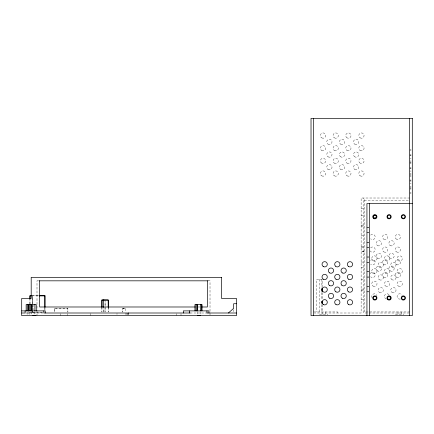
<?xml version="1.0" encoding="UTF-8"?>
<svg xmlns="http://www.w3.org/2000/svg" width="434" height="434" viewBox="0 0 434 434"><rect width="100%" height="100%" fill="white"/><g stroke="black" fill="none" stroke-linecap="round" stroke-linejoin="round"><path stroke-width="0.33" stroke-dasharray="2.17 1.63" d="M27.114 314.438L27.114 312.664L42.988 312.67M29.751 314.438L29.751 312.664L42.608 312.67M29.962 303.887L29.962 299.162L29.962 304.093M32.702 312.67L32.707 295.787L32.702 312.664L32.702 310.69M90.619 315.621L90.625 313.272M103.368 312.008L103.368 307.343M103.954 311.992L103.954 307.326M105.077 300.019L105.077 312.008L105.093 301.332M116.996 314.455L116.996 313.272M122.8 308.455L125.437 308.455L122.8 308.455L122.8 312.068L122.8 308.455L125.437 308.449L125.437 312.068M125.752 314.46L125.752 313.277M126.435 314.46L126.435 313.277M127.07 314.46L127.07 313.277M127.618 314.46L127.618 313.277M128.035 314.46L128.035 313.277M128.301 314.46L128.301 312.686M128.388 314.46L128.388 312.686M409.875 149.432L411.085 149.432M409.875 150.207L411.085 150.207M409.875 154.705L411.085 154.705M409.875 155.481L411.085 155.481M409.875 155.763L411.085 155.763M409.875 158.399L411.085 158.399M409.875 161.036L411.085 161.036M409.875 162.094L411.085 162.094M409.875 162.864L411.085 162.864M409.875 163.672L411.085 163.672M409.875 167.367L411.085 167.367M409.875 168.137L411.085 168.137M409.875 168.425L411.085 168.425M409.875 171.061L411.085 171.061M409.875 173.698L411.085 173.698M409.875 174.756L411.085 174.75M409.875 175.526L411.085 175.526M409.875 176.334L411.085 176.334M409.875 180.029L411.085 180.029M409.875 180.799L411.085 180.799M409.875 181.081L411.085 181.081M409.875 183.718L411.085 183.718M409.875 186.354L411.085 186.354M409.875 187.412L411.085 187.412M409.875 188.182L411.085 188.182M409.875 188.996L411.085 188.996M409.875 192.685L411.085 192.685M409.875 193.461L411.085 193.461M409.875 198.012L361.131 198.012L361.131 313.001L314.325 313.001M364.3 200.649L409.875 200.649M361.131 208.559L364.3 208.559M361.131 215.562L363.773 215.562M361.131 225.094L364.3 225.094M361.131 226.076L363.773 226.076M366.936 227.329L368.916 227.34M366.936 227.427L368.916 227.427M366.936 232.586L368.916 232.586M366.936 232.684L368.916 232.684M361.131 235.646L364.3 235.646M366.936 242.177L368.916 242.177M366.936 242.275L368.916 242.275M361.131 246.273L363.773 246.273M361.131 247.461L364.3 247.461M366.936 247.445L368.916 247.434M366.936 247.532L368.916 247.532M364.3 251.563L361.131 251.563L363.773 251.584M366.936 256.966L368.916 256.966M366.936 257.064L368.916 257.064M361.131 262.071L364.3 262.087M366.936 262.223L368.916 262.223M366.936 262.32L368.916 262.32M361.131 267.377L363.773 267.377M366.936 271.738L368.916 271.738M366.936 271.836L368.916 271.836M366.936 277L368.916 276.99M366.936 277.093L368.916 277.093M361.131 279.746L364.3 279.746M38.349 280.825L36.998 280.825L36.998 315.637M207.984 280.825L210.013 280.825L210.013 314.97M366.936 286.527L368.916 286.527M366.936 286.624L368.916 286.624M361.131 289.115L363.773 289.115M361.131 290.259L364.3 290.259M366.936 291.784L368.916 291.784M366.936 291.881L368.916 291.881M361.131 299.666L363.773 299.666M197.904 306.99L199.933 306.99M313.663 311.948L337.663 311.948L337.663 313.001M409.875 311.948L364.3 311.948L364.3 198.012M25.736 313.001L43.167 313.001M190.119 313.001L206.269 313.001M409.197 313.001L363.773 313.001L363.773 198.012M319.462 314.585L327.903 314.585M395.423 314.585L403.859 314.585M401.222 311.948L401.222 314.585M398.059 311.948L398.059 314.585M325.267 311.948L325.256 314.585M322.12 287.254L322.12 279.241L316.614 279.241L316.614 311.948M322.12 292.592L322.12 299.265M322.12 304.603L322.109 314.585M321.887 279.241L321.887 287.254M321.887 292.592L321.887 299.265M321.887 304.603L321.887 311.948M319.25 279.241L319.25 311.948M233.644 309.686L233.644 311.677M200.519 311.813L200.519 314.455M197.351 311.813L197.351 314.455M181.005 313.663L181.005 315.637M176.209 313.663L176.209 315.637M67.574 313.663L67.574 315.637M60.733 313.663L60.733 315.637M34.888 311.813L34.888 314.455M33.065 304.554L33.076 310.256M32.702 296.84L32.702 310.028M31.72 311.807L31.725 314.455M28.557 311.807L28.557 314.449M372.122 297.767A2.637 2.637 0 0 1 373.397 294.013A2.637 2.637 0 0 1 376.956 295.766M389.352 297.767A2.637 2.637 0 0 1 388.935 298.315M386.385 298.999A2.637 2.637 0 0 1 384.974 294.843A2.637 2.637 0 0 1 389.352 295.131M400.408 298.999A2.637 2.637 0 0 1 397.251 297.355A2.637 2.637 0 0 1 398.613 294.062A2.637 2.637 0 0 1 402.009 295.131M370.251 273.621A2.637 2.637 0 0 1 374.048 272.78A2.637 2.637 0 0 1 374.558 276.637A2.637 2.637 0 0 1 370.669 276.805M370.669 260.416A2.637 2.637 0 0 1 374.401 260.416A2.637 2.637 0 0 1 374.401 264.143A2.637 2.637 0 0 1 370.669 264.143M370.669 247.754A2.637 2.637 0 0 1 374.558 247.928A2.637 2.637 0 0 1 374.048 251.78A2.637 2.637 0 0 1 370.251 250.939M370.669 235.098A2.637 2.637 0 0 1 374.401 235.098A2.637 2.637 0 0 1 374.401 238.825A2.637 2.637 0 0 1 370.669 238.825M44.914 307.267L44.914 310.641L44.914 307.261M54.456 308.449L54.456 312.068L54.456 308.444L67.872 308.444L67.872 312.062L67.872 308.449L54.456 308.449M101.914 307.348L101.909 312.008L101.93 307.326M108.24 307.348L108.24 312.013L108.261 307.326M38.485 295.782L31.259 295.787L38.49 295.787M321.735 175.835A2.637 2.637 0 0 0 325.69 173.551A2.637 2.637 0 0 0 321.735 171.262A2.637 2.637 0 0 0 321.735 175.835M321.187 162.755A2.637 2.637 0 0 0 325.603 161.573A2.637 2.637 0 0 0 322.37 158.339A2.637 2.637 0 0 0 321.187 162.755M321.735 150.511A2.637 2.637 0 0 0 325.69 148.227A2.637 2.637 0 0 0 321.735 145.943A2.637 2.637 0 0 0 321.735 150.511M321.735 137.855A2.637 2.637 0 0 0 325.69 135.571A2.637 2.637 0 0 0 321.735 133.287A2.637 2.637 0 0 0 321.735 137.855M334.397 175.835A2.637 2.637 0 0 0 338.352 173.551A2.637 2.637 0 0 0 334.397 171.262A2.637 2.637 0 0 0 334.397 175.835M334.272 163.097A2.637 2.637 0 0 0 338.346 161.036A2.637 2.637 0 0 0 334.522 158.535A2.637 2.637 0 0 0 334.272 163.097M334.397 150.511A2.637 2.637 0 0 0 338.352 148.227A2.637 2.637 0 0 0 334.397 145.943A2.637 2.637 0 0 0 334.397 150.511M334.397 137.855A2.637 2.637 0 0 0 338.352 135.571A2.637 2.637 0 0 0 334.397 133.287A2.637 2.637 0 0 0 334.397 137.855M347.054 175.835A2.637 2.637 0 0 0 351.008 173.551A2.637 2.637 0 0 0 347.054 171.262A2.637 2.637 0 0 0 347.054 175.835M347.054 163.173A2.637 2.637 0 0 0 351.008 160.889A2.637 2.637 0 0 0 347.054 158.605A2.637 2.637 0 0 0 347.054 163.173M347.054 150.511A2.637 2.637 0 0 0 351.008 148.227A2.637 2.637 0 0 0 347.054 145.943A2.637 2.637 0 0 0 347.054 150.511M346.511 137.437A2.637 2.637 0 0 0 350.922 136.254A2.637 2.637 0 0 0 347.688 133.021A2.637 2.637 0 0 0 346.511 137.437M328.066 169.504A2.637 2.637 0 0 0 332.021 167.22A2.637 2.637 0 0 0 328.066 164.936A2.637 2.637 0 0 0 328.066 169.504M340.723 169.504A2.637 2.637 0 0 0 344.683 167.22A2.637 2.637 0 0 0 340.723 164.936A2.637 2.637 0 0 0 340.723 169.504M328.066 156.842A2.637 2.637 0 0 0 332.021 154.558A2.637 2.637 0 0 0 328.066 152.274A2.637 2.637 0 0 0 328.066 156.842M340.18 156.424A2.637 2.637 0 0 0 344.591 155.242A2.637 2.637 0 0 0 341.363 152.014A2.637 2.637 0 0 0 340.18 156.424M328.066 144.186A2.637 2.637 0 0 0 332.021 141.902A2.637 2.637 0 0 0 328.066 139.618A2.637 2.637 0 0 0 328.066 144.186M340.723 144.186A2.637 2.637 0 0 0 344.683 141.902A2.637 2.637 0 0 0 340.723 139.618A2.637 2.637 0 0 0 340.723 144.186M354.811 169.504A2.637 2.637 0 0 0 358.766 167.22A2.637 2.637 0 0 0 354.811 164.936A2.637 2.637 0 0 0 354.811 169.504M354.263 156.424A2.637 2.637 0 0 0 358.679 155.242A2.637 2.637 0 0 0 355.446 152.014A2.637 2.637 0 0 0 354.263 156.424M354.811 144.186A2.637 2.637 0 0 0 358.766 141.902A2.637 2.637 0 0 0 354.811 139.618A2.637 2.637 0 0 0 354.811 144.186M360.117 175.835A2.637 2.637 0 0 0 364.072 173.551A2.637 2.637 0 0 0 360.117 171.262A2.637 2.637 0 0 0 360.117 175.835M359.569 162.755A2.637 2.637 0 0 0 363.98 161.573A2.637 2.637 0 0 0 360.752 158.339A2.637 2.637 0 0 0 359.569 162.755M360.117 150.511A2.637 2.637 0 0 0 364.072 148.227A2.637 2.637 0 0 0 360.117 145.943A2.637 2.637 0 0 0 360.117 150.511M360.117 137.855A2.637 2.637 0 0 0 364.072 135.571A2.637 2.637 0 0 0 360.117 133.287A2.637 2.637 0 0 0 360.117 137.855M373.088 286.077A2.637 2.637 0 0 0 377.043 283.793A2.637 2.637 0 0 0 373.088 281.509A2.637 2.637 0 0 0 373.088 286.077M373.088 273.415A2.637 2.637 0 0 0 377.043 271.131A2.637 2.637 0 0 0 373.088 268.847A2.637 2.637 0 0 0 373.088 273.415M373.088 260.758A2.637 2.637 0 0 0 377.043 258.474A2.637 2.637 0 0 0 373.088 256.185A2.637 2.637 0 0 0 373.088 260.758M385.625 286.001A2.637 2.637 0 0 0 389.699 283.939A2.637 2.637 0 0 0 385.875 281.438A2.637 2.637 0 0 0 385.625 286.001M385.75 273.415A2.637 2.637 0 0 0 389.705 271.131A2.637 2.637 0 0 0 385.75 268.847A2.637 2.637 0 0 0 385.75 273.415M385.75 260.758A2.637 2.637 0 0 0 389.705 258.474A2.637 2.637 0 0 0 385.75 256.185A2.637 2.637 0 0 0 385.75 260.758M398.407 286.077A2.637 2.637 0 0 0 402.367 283.793A2.637 2.637 0 0 0 398.407 281.509A2.637 2.637 0 0 0 398.407 286.077M398.407 273.415A2.637 2.637 0 0 0 402.367 271.131A2.637 2.637 0 0 0 398.407 268.847A2.637 2.637 0 0 0 398.407 273.415M397.864 260.335A2.637 2.637 0 0 0 402.275 259.152A2.637 2.637 0 0 0 399.047 255.924A2.637 2.637 0 0 0 397.864 260.335M379.419 292.402A2.637 2.637 0 0 0 383.374 290.118A2.637 2.637 0 0 0 379.419 287.834A2.637 2.637 0 0 0 379.419 292.402M392.081 292.402A2.637 2.637 0 0 0 396.036 290.118A2.637 2.637 0 0 0 392.081 287.834A2.637 2.637 0 0 0 392.081 292.402M379.419 279.746A2.637 2.637 0 0 0 383.374 277.462A2.637 2.637 0 0 0 379.419 275.178A2.637 2.637 0 0 0 379.419 279.746M391.533 279.328A2.637 2.637 0 0 0 395.944 278.145A2.637 2.637 0 0 0 392.716 274.912A2.637 2.637 0 0 0 391.533 279.328M379.419 267.084A2.637 2.637 0 0 0 383.374 264.8A2.637 2.637 0 0 0 379.419 262.516A2.637 2.637 0 0 0 379.419 267.084M392.081 267.084A2.637 2.637 0 0 0 396.036 264.8A2.637 2.637 0 0 0 392.081 262.516A2.637 2.637 0 0 0 392.081 267.084M383.878 277.223A2.637 2.637 0 0 0 387.833 274.939A2.637 2.637 0 0 0 383.878 272.655A2.637 2.637 0 0 0 383.878 277.223M383.754 264.49A2.637 2.637 0 0 0 387.828 262.429A2.637 2.637 0 0 0 384.003 259.928A2.637 2.637 0 0 0 383.754 264.49M383.878 251.904A2.637 2.637 0 0 0 387.833 249.621A2.637 2.637 0 0 0 383.878 247.337A2.637 2.637 0 0 0 383.878 251.904M383.878 239.248A2.637 2.637 0 0 0 387.833 236.964A2.637 2.637 0 0 0 383.878 234.68A2.637 2.637 0 0 0 383.878 239.248M396.535 277.223A2.637 2.637 0 0 0 400.49 274.939A2.637 2.637 0 0 0 396.535 272.655A2.637 2.637 0 0 0 396.535 277.223M396.535 264.566A2.637 2.637 0 0 0 400.49 262.282A2.637 2.637 0 0 0 396.535 259.999A2.637 2.637 0 0 0 396.535 264.566M396.535 251.904A2.637 2.637 0 0 0 400.49 249.621A2.637 2.637 0 0 0 396.535 247.337A2.637 2.637 0 0 0 396.535 251.904M395.992 238.825A2.637 2.637 0 0 0 400.403 237.642A2.637 2.637 0 0 0 397.175 234.414A2.637 2.637 0 0 0 395.992 238.825M377 270.474A2.637 2.637 0 0 0 381.415 269.292A2.637 2.637 0 0 0 378.182 266.064A2.637 2.637 0 0 0 377 270.474M390.204 270.892A2.637 2.637 0 0 0 394.164 268.608A2.637 2.637 0 0 0 390.204 266.324A2.637 2.637 0 0 0 390.204 270.892M377.547 258.235A2.637 2.637 0 0 0 381.502 255.952A2.637 2.637 0 0 0 377.547 253.668A2.637 2.637 0 0 0 377.547 258.235M389.661 257.818A2.637 2.637 0 0 0 394.072 256.635A2.637 2.637 0 0 0 390.844 253.402A2.637 2.637 0 0 0 389.661 257.818M377.547 245.573A2.637 2.637 0 0 0 381.502 243.29A2.637 2.637 0 0 0 377.547 241.006A2.637 2.637 0 0 0 377.547 245.573M390.204 245.573A2.637 2.637 0 0 0 394.164 243.29A2.637 2.637 0 0 0 390.204 241.006A2.637 2.637 0 0 0 390.204 245.573"/><path stroke-width="0.65" d="M29.962 298.489L29.962 295.787L31.259 295.787M103.368 307.343L103.368 300.019L108.245 300.019L108.261 307.326L108.245 300.019L101.914 300.019L101.914 307.348L101.93 299.997L103.954 299.997M228.371 313.001L233.644 308.362L233.644 303.719L236.492 303.719M412.3 203.551L366.936 203.551L366.936 315.637M39.022 280.825L207.984 280.825M31.606 295.787L29.962 295.787L29.962 298.82M201.864 304.565L201.864 310.89L201.87 304.565L194.947 304.565L194.947 310.89M195.202 306.99L39.635 306.99L39.635 280.825M201.289 306.99L207.376 306.99L207.376 280.825M21.7 310.89L45.25 310.89L45.25 313.001M21.7 313.001L25.112 313.001L25.112 310.89M190.065 313.001L43.834 313.001L43.834 310.89M206.92 313.001L236.492 313.001M32.778 315.48L35.941 315.48M197.362 315.48L200.508 315.48M409.663 118.363L409.663 315.637M369.573 203.551L369.573 315.637M322.12 288.588L322.12 291.257M322.12 301.267L322.12 303.268M321.887 288.588L321.887 291.257M321.887 301.267L321.887 303.268M313.663 118.363L313.663 315.637M208.938 313.001L208.938 310.89L183.322 310.89L183.322 313.001M206.942 310.89L206.942 313.001M200.524 304.565L200.524 310.89M197.345 304.565L197.345 310.89M197.031 304.565L197.031 310.89M196.005 304.565L196.005 310.89M189.446 310.89L189.446 313.001M36.239 310.89L36.234 304.565L26.149 304.554L26.149 310.885M34.894 304.565L34.894 310.89M31.715 304.565L31.715 310.89M31.4 304.565L31.4 310.89M30.38 304.565L30.38 310.89M29.317 304.565L29.322 310.89M28.546 304.554L28.546 310.885M28.232 304.554L28.232 310.885M27.212 304.554L27.212 310.885M373.321 217.146A1.584 1.584 0 0 1 375.057 215.166A1.584 1.584 0 0 1 376.218 217.526M375.969 217.857A1.584 1.584 0 0 1 373.479 217.526M44.914 295.787L44.914 307.267L44.914 295.782L39.06 295.787L44.914 295.787M412.3 118.363L311.021 118.363L311.021 315.637L412.3 315.637L412.3 118.363M221.552 277.342L31.194 277.342L31.194 298.446L21.7 298.446L21.7 315.637L236.492 315.637L236.492 298.446L221.552 298.446L221.552 277.342M374.108 218.014A1.476 1.476 0 0 0 376.327 216.734A1.476 1.476 0 0 0 374.108 215.459A1.476 1.476 0 0 0 374.108 218.014M373.354 218.226A2.11 2.11 0 0 0 376.886 217.282A2.11 2.11 0 0 0 374.303 214.7A2.11 2.11 0 0 0 373.354 218.226M374.059 299.341A1.584 1.584 0 0 0 376.43 297.968A1.584 1.584 0 0 0 374.059 296.601A1.584 1.584 0 0 0 374.059 299.341M373.793 299.796A2.11 2.11 0 0 0 376.956 297.968A2.11 2.11 0 0 0 373.793 296.14A2.11 2.11 0 0 0 373.793 299.796M388.3 299.341A1.584 1.584 0 0 0 390.671 297.968A1.584 1.584 0 0 0 388.3 296.601A1.584 1.584 0 0 0 388.3 299.341M388.3 218.107A1.584 1.584 0 0 0 390.671 216.734A1.584 1.584 0 0 0 388.3 215.367A1.584 1.584 0 0 0 388.3 218.107M387.991 218.535A2.11 2.11 0 0 0 391.202 216.794A2.11 2.11 0 0 0 388.083 214.884A2.11 2.11 0 0 0 387.991 218.535M387.605 299.471A2.11 2.11 0 0 0 391.132 298.505A2.11 2.11 0 0 0 388.533 295.934A2.11 2.11 0 0 0 387.605 299.471M402.54 218.107A1.584 1.584 0 0 0 404.917 216.734A1.584 1.584 0 0 0 402.54 215.367A1.584 1.584 0 0 0 402.54 218.107M402.28 218.562A2.11 2.11 0 0 0 405.443 216.734A2.11 2.11 0 0 0 402.28 214.911A2.11 2.11 0 0 0 402.28 218.562M402.54 299.341A1.584 1.584 0 0 0 404.917 297.968A1.584 1.584 0 0 0 402.54 296.601A1.584 1.584 0 0 0 402.54 299.341M402.28 299.796A2.11 2.11 0 0 0 405.443 297.968A2.11 2.11 0 0 0 402.28 296.14A2.11 2.11 0 0 0 402.28 299.796M323.341 304.554A2.637 2.637 0 0 0 327.301 302.27A2.637 2.637 0 0 0 323.341 299.986A2.637 2.637 0 0 0 323.341 304.554M322.798 291.474A2.637 2.637 0 0 0 327.209 290.292A2.637 2.637 0 0 0 323.981 287.064A2.637 2.637 0 0 0 322.798 291.474M323.341 279.236A2.637 2.637 0 0 0 327.301 276.952A2.637 2.637 0 0 0 323.341 274.668A2.637 2.637 0 0 0 323.341 279.236M323.341 266.574A2.637 2.637 0 0 0 327.301 264.29A2.637 2.637 0 0 0 323.341 262.006A2.637 2.637 0 0 0 323.341 266.574M336.003 304.554A2.637 2.637 0 0 0 339.958 302.27A2.637 2.637 0 0 0 336.003 299.986A2.637 2.637 0 0 0 336.003 304.554M335.878 291.816A2.637 2.637 0 0 0 339.952 289.755A2.637 2.637 0 0 0 336.133 287.254A2.637 2.637 0 0 0 335.878 291.816M336.003 279.236A2.637 2.637 0 0 0 339.958 276.952A2.637 2.637 0 0 0 336.003 274.668A2.637 2.637 0 0 0 336.003 279.236M335.455 266.156A2.637 2.637 0 0 0 339.871 264.973A2.637 2.637 0 0 0 336.638 261.745A2.637 2.637 0 0 0 335.455 266.156M348.665 304.554A2.637 2.637 0 0 0 352.62 302.27A2.637 2.637 0 0 0 348.665 299.986A2.637 2.637 0 0 0 348.665 304.554M348.665 291.892A2.637 2.637 0 0 0 352.62 289.608A2.637 2.637 0 0 0 348.665 287.324A2.637 2.637 0 0 0 348.665 291.892M348.665 279.236A2.637 2.637 0 0 0 352.62 276.952A2.637 2.637 0 0 0 348.665 274.668A2.637 2.637 0 0 0 348.665 279.236M348.665 266.574A2.637 2.637 0 0 0 352.62 264.29A2.637 2.637 0 0 0 348.665 262.006A2.637 2.637 0 0 0 348.665 266.574M329.672 298.223A2.637 2.637 0 0 0 333.627 295.939A2.637 2.637 0 0 0 329.672 293.655A2.637 2.637 0 0 0 329.672 298.223M342.334 298.223A2.637 2.637 0 0 0 346.289 295.939A2.637 2.637 0 0 0 342.334 293.655A2.637 2.637 0 0 0 342.334 298.223M329.672 285.561A2.637 2.637 0 0 0 333.627 283.277A2.637 2.637 0 0 0 329.672 280.993A2.637 2.637 0 0 0 329.672 285.561M341.786 285.143A2.637 2.637 0 0 0 346.196 283.961A2.637 2.637 0 0 0 342.969 280.733A2.637 2.637 0 0 0 341.786 285.143M329.672 272.905A2.637 2.637 0 0 0 333.627 270.621A2.637 2.637 0 0 0 329.672 268.337A2.637 2.637 0 0 0 329.672 272.905M342.334 272.905A2.637 2.637 0 0 0 346.289 270.621A2.637 2.637 0 0 0 342.334 268.337A2.637 2.637 0 0 0 342.334 272.905"/></g></svg>
